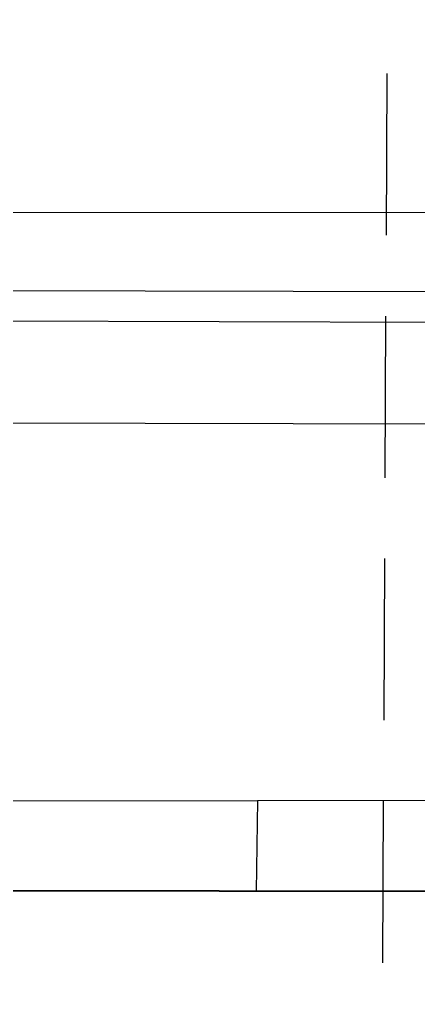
# Model space of a CAD drawing. Header units: millimetres. Extents: x -4997 to -4876, y -8737 to -8661.
# Drawn here: x -4943.622 to -4942.055, y -8709.111 to -8705.289 of the extents above; entities that cross this region are included whole.
import ezdxf

# ---------------------------------------------------------------- set-up
doc = ezdxf.new("R2010")
doc.units = ezdxf.units.MM
doc.header["$LTSCALE"] = 0.1
doc.linetypes.add('HIDDEN', pattern=[9.525, 6.35, -3.175])
doc.layers.add('coberturas', color=7, linetype='Continuous', lineweight=40)
for name, color, linetype in [('imagem', 7, 'Continuous'), ('layout cobertura', 251, 'Continuous'), ('visto', 9, 'Continuous')]:
    doc.layers.add(name, color=color, linetype=linetype)
picture_1 = doc.add_image_def('image1.jpg', size_in_pixel=(1920, 1080))

msp = doc.modelspace()

# ---------------------------------------------------------------- linework, layer by layer
at = {"layer": 'coberturas'}
msp.add_line((-4934.2816, -8708.7261), (-4945.9828, -8708.7077), dxfattribs=at)
at = {"layer": 'layout cobertura', "linetype": 'HIDDEN'}
msp.add_line((-4942.195, -8708.9941), (-4942.1162, -8692.9943), dxfattribs=at)
at = {"layer": 'visto'}
msp.add_line((-4945.9828, -8706.3475), (-4940.1668, -8706.3622), dxfattribs=at).dxf.unprotected_set("ltscale", 0)
for p, q in [((-4945.9828, -8706.4675), (-4940.1671, -8706.4822)), ((-4945.9828, -8706.8675), (-4940.1681, -8706.8822)), ((-4942.6876, -8708.3561), (-4942.6922, -8708.7129))]:
    msp.add_line(p, q, dxfattribs=at)
for points in [[(-4945.9828, -8706.0424), (-4944.3339, -8706.0459), (-4938.4283, -8706.0475), (-4935.7901, -8706.0483), (-4935.7894, -8706.3356)], [(-4945.9828, -8708.3592), (-4945.3871, -8708.3586), (-4944.337, -8708.3577), (-4942.6876, -8708.3561), (-4941.6875, -8708.3552), (-4939.9511, -8708.3536), (-4938.6726, -8708.3598), (-4937.0377, -8708.3591), (-4934.2815, -8708.3578)]]:
    msp.add_lwpolyline(points, dxfattribs=at)

# ---------------------------------------------------------------- pictures from other files: only their frames are drawn
at = {"layer": 'imagem'}
image = msp.add_image(picture_1, insert=(-4995.0367, -8736.0525), size_in_units=(116.4021, 65.4762), dxfattribs=at)
image.dxf.flags = 7

doc.saveas('drawing.dxf')
